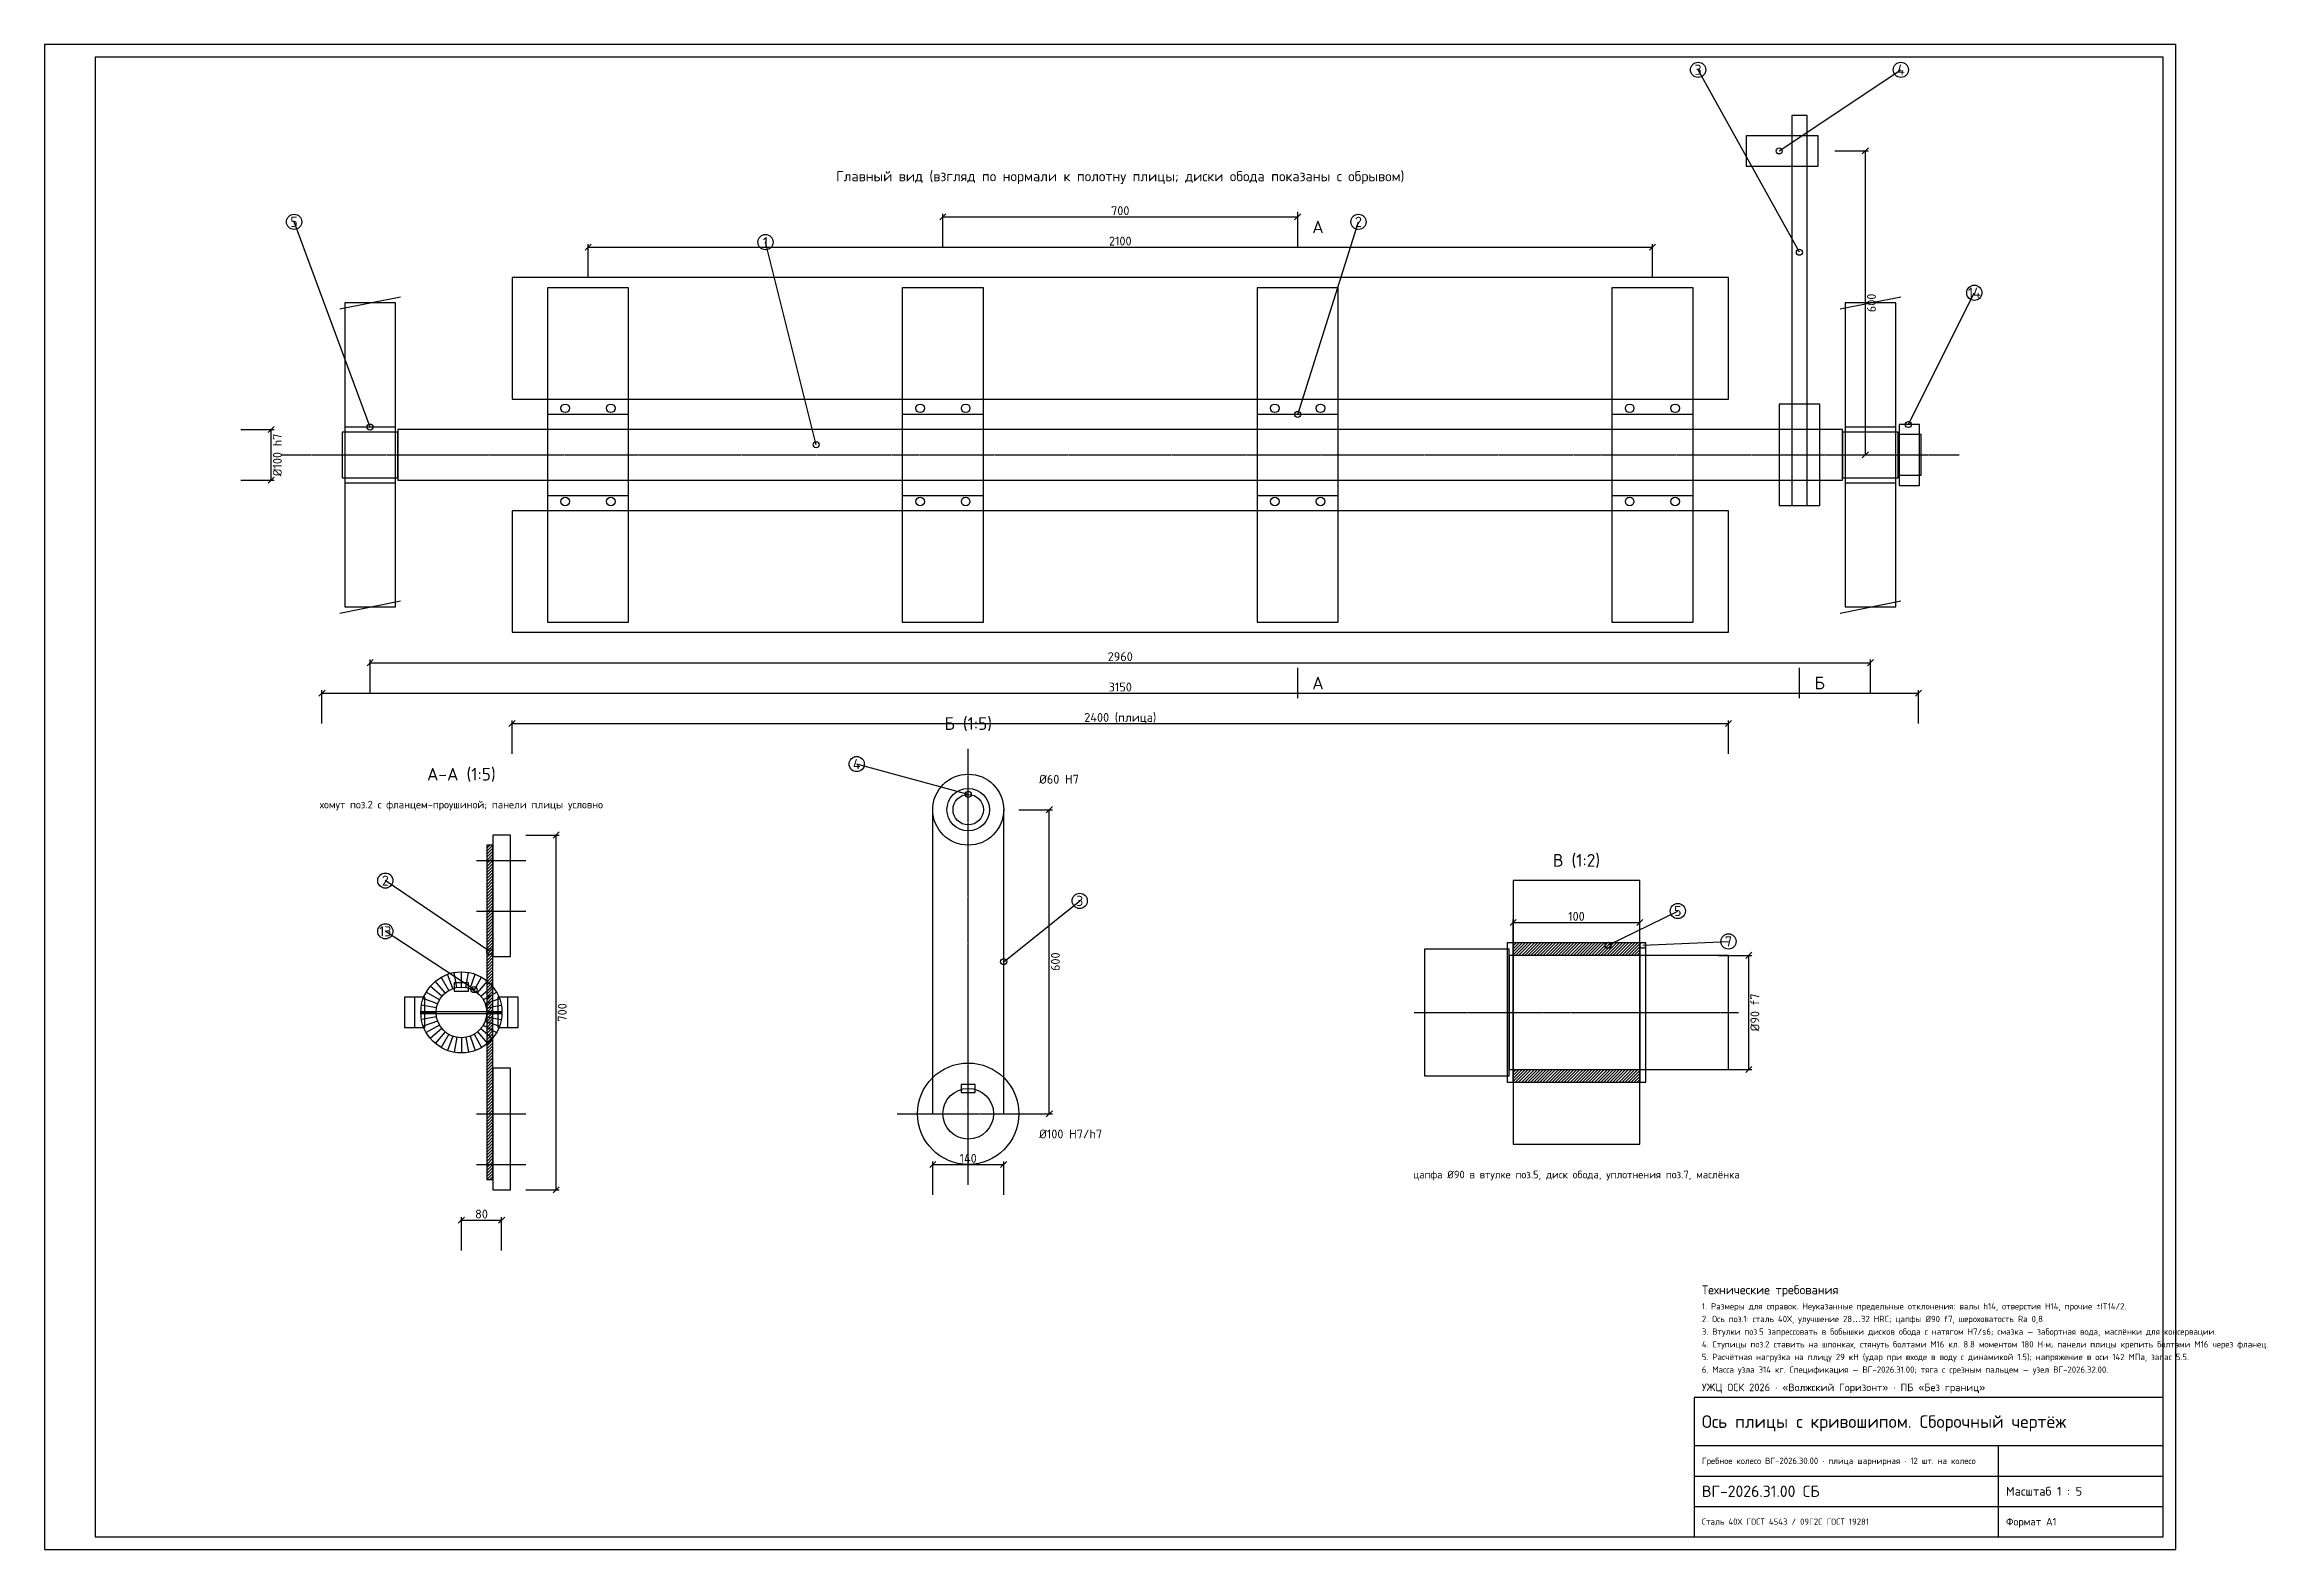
# Model space of a CAD drawing. Header units: millimetres. Extents: x -2122 to 2263, y -760 to 2210.
import ezdxf
from ezdxf.enums import TextEntityAlignment as Align

# ---------------------------------------------------------------- set-up
doc = ezdxf.new("R2010")
doc.units = ezdxf.units.MM
doc.linetypes.add('CENTER', pattern=[5.08, 3.175, -0.635, 0.635, -0.635])
for name, color, linetype in [('00_РАМКА', 7, 'CONTINUOUS'), ('01_ОБШИВКА', 7, 'CONTINUOUS'), ('02_ПАЛУБЫ', 4, 'CONTINUOUS'), ('07_ОСИ', 2, 'CENTER'), ('08_ТЕКСТ', 7, 'CONTINUOUS'), ('09_РАЗМЕРЫ', 6, 'CONTINUOUS'), ('10_НАБОР', 9, 'CONTINUOUS')]:
    doc.layers.add(name, color=color, linetype=linetype)
doc.styles.add('ГОСТ', font='ISOCPEUR.TTF')

msp = doc.modelspace()

# ---------------------------------------------------------------- linework, layer by layer
at = {"layer": '00_РАМКА'}
for p, q in [((1132.5, -555), (2057.5, -555)), ((1732.5, -735), (1732.5, -555)), ((1132.5, -615), (2057.5, -615)), ((1132.5, -675), (2057.5, -675))]:
    msp.add_line(p, q, dxfattribs=at)
for points in [[(-2122.5, -760), (2082.5, -760), (2082.5, 2210), (-2122.5, 2210)], [(-2022.5, -735), (2057.5, -735), (2057.5, 2185), (-2022.5, 2185)], [(1132.5, -735), (2057.5, -735), (2057.5, -460), (1132.5, -460)]]:
    msp.add_lwpolyline(points, close=True, dxfattribs=at)
at = {"layer": '01_ОБШИВКА'}
for p, q in [((-370, 100), (-370, 700)), ((-230, 100), (-230, 700))]:
    msp.add_line(p, q, dxfattribs=at)
for points in [[(1325, 1300), (1355, 1300), (1355, 2070), (1325, 2070)], [(1235, 1970), (1377, 1970), (1377, 2030), (1235, 2030)], [(1300, 1300), (1380, 1300), (1380, 1500), (1300, 1500)], [(-1530, 1345), (-1430, 1345), (-1430, 1455), (-1530, 1455)], [(-1425, 1350), (1425, 1350), (1425, 1450), (-1425, 1450)], [(-1130, 1320), (-970, 1320), (-970, 1480), (-1130, 1480)], [(-430, 1320), (-270, 1320), (-270, 1480), (-430, 1480)], [(270, 1320), (430, 1320), (430, 1480), (270, 1480)], [(970, 1320), (1130, 1320), (1130, 1480), (970, 1480)], [(1430, 1345), (1530, 1345), (1530, 1455), (1430, 1455)], [(1537, 1340), (1577, 1340), (1577, 1460), (1537, 1460)], [(-1535, 1355), (-1425, 1355), (-1425, 1445), (-1535, 1445)], [(1425, 1355), (1535, 1355), (1535, 1445), (1425, 1445)], [(1535, 1360), (1580, 1360), (1580, 1440), (1535, 1440)], [(-1250, -30), (-1238, -30), (-1238, 630), (-1250, 630)], [(600, 175), (767, 175), (767, 425), (600, 425)], [(767, 187.5), (1200, 187.5), (1200, 412.5), (767, 412.5)], [(775, 162.5), (1025, 162.5), (1025, 437.5), (775, 437.5)], [(-1314, 342), (-1286, 342), (-1286, 358), (-1314, 358)], [(-1412, 270), (-1372, 270), (-1372, 330), (-1412, 330)], [(-1228, 270), (-1188, 270), (-1188, 330), (-1228, 330)], [(-314, 142), (-286, 142), (-286, 158), (-314, 158)]]:
    msp.add_lwpolyline(points, close=True, dxfattribs=at)
for centre, radius in [((-300, 700), 70), ((-300, 700), 30), ((-1300, 300), 80), ((-1300, 300), 50), ((-300, 100), 100), ((-300, 100), 50)]:
    msp.add_circle(centre, radius, dxfattribs=at)
at = {"layer": '02_ПАЛУБЫ'}
for p, q in [((-1540, 1688), (-1420, 1712)), ((1420, 1688), (1540, 1712)), ((-1540, 1088), (-1420, 1112)), ((1420, 1088), (1540, 1112)), ((-1380, 302), (-1220, 302)), ((-1380, 298), (-1220, 298))]:
    msp.add_line(p, q, dxfattribs=at)
for points in [[(-1200, 1510), (1200, 1510), (1200, 1750), (-1200, 1750)], [(-1130, 1070), (-970, 1070), (-970, 1730), (-1130, 1730)], [(-430, 1070), (-270, 1070), (-270, 1730), (-430, 1730)], [(270, 1070), (430, 1070), (430, 1730), (270, 1730)], [(970, 1070), (1130, 1070), (1130, 1730), (970, 1730)], [(-1530, 1100), (-1430, 1100), (-1430, 1700), (-1530, 1700)], [(1430, 1100), (1530, 1100), (1530, 1700), (1430, 1700)], [(-1200, 1050), (1200, 1050), (1200, 1290), (-1200, 1290)], [(-1238, 410), (-1203, 410), (-1203, 650), (-1238, 650)], [(775, 40), (1025, 40), (1025, 560), (775, 560)], [(763, 162.5), (775, 162.5), (775, 437.5), (763, 437.5)], [(1025, 162.5), (1037, 162.5), (1037, 437.5), (1025, 437.5)], [(-1238, -50), (-1203, -50), (-1203, 190), (-1238, 190)]]:
    msp.add_lwpolyline(points, close=True, dxfattribs=at)
for centre, radius in [((-1095, 1492), 8.5), ((-1005, 1492), 8.5), ((-395, 1492), 8.5), ((-305, 1492), 8.5), ((305, 1492), 8.5), ((395, 1492), 8.5), ((1005, 1492), 8.5), ((1095, 1492), 8.5), ((-1095, 1308), 8.5), ((-1005, 1308), 8.5), ((-395, 1308), 8.5), ((-305, 1308), 8.5), ((305, 1308), 8.5), ((395, 1308), 8.5), ((1005, 1308), 8.5), ((1095, 1308), 8.5), ((-300, 700), 42)]:
    msp.add_circle(centre, radius, dxfattribs=at)
at = {"layer": '07_ОСИ'}
for p, q in [((-1655, 1400), (1655, 1400)), ((-300, -40), (-300, 820)), ((-1270, 600), (-1173, 600)), ((-1270, 500), (-1173, 500)), ((-1392, 270), (-1392, 330)), ((-1208, 270), (-1208, 330)), ((580, 300), (1220, 300)), ((-1270, 100), (-1173, 100)), ((-440, 100), (-160, 100)), ((-1270, 0), (-1173, 0))]:
    msp.add_line(p, q, dxfattribs=at)
at = {"layer": '08_ТЕКСТ'}
for p, q in [((350, 1820), (350, 1880)), ((350, 920), (350, 980)), ((1340, 920), (1340, 980))]:
    msp.add_line(p, q, dxfattribs=at)
for centre in [(1140, 2160), (1540, 2160), (-1630, 1860), (470, 1860), (-700, 1820), (1685, 1720), (-520, 790), (-1450, 560), (-80, 520), (1100, 500), (-1450, 460), (1200, 440)]:
    msp.add_circle(centre, 15, dxfattribs=at)
at = {"layer": '09_РАЗМЕРЫ'}
for p, q in [((1340, 1800), (1140, 2160)), ((1300, 2000), (1540, 2160)), ((1410, 2000), (1476, 2000)), ((1464, 1994), (1476, 2006)), ((1470, 1400), (1470, 2000)), ((-1480, 1455), (-1630, 1860)), ((-356, 1864), (-344, 1876)), ((-350, 1810), (-350, 1876)), ((-350, 1870), (350, 1870)), ((344, 1864), (356, 1876)), ((350, 1810), (350, 1876)), ((350, 1480), (470, 1860)), ((-1056, 1804), (-1044, 1816)), ((-1050, 1750), (-1050, 1816)), ((-1050, 1810), (1050, 1810)), ((-600, 1420), (-700, 1820)), ((1044, 1804), (1056, 1816)), ((1050, 1750), (1050, 1816)), ((1555, 1460), (1685, 1720)), ((-1735, 1450), (-1669, 1450)), ((-1681, 1444), (-1669, 1456)), ((-1675, 1350), (-1675, 1450)), ((1464, 1394), (1476, 1406)), ((1410, 1400), (1476, 1400)), ((-1735, 1350), (-1669, 1350)), ((-1681, 1344), (-1669, 1356)), ((-1486, 984), (-1474, 996)), ((-1480, 930), (-1480, 996)), ((-1480, 990), (1480, 990)), ((1474, 984), (1486, 996)), ((1480, 930), (1480, 996)), ((-1581, 924), (-1569, 936)), ((-1575, 870), (-1575, 936)), ((-1575, 930), (1575, 930)), ((1569, 924), (1581, 936)), ((1575, 870), (1575, 936)), ((-1206, 864), (-1194, 876)), ((-1200, 810), (-1200, 876)), ((-1200, 870), (1200, 870)), ((1194, 864), (1206, 876)), ((1200, 810), (1200, 876)), ((-300, 730), (-520, 790)), ((-146, 694), (-134, 706)), ((-200, 700), (-134, 700)), ((-140, 100), (-140, 700)), ((-1173, 650), (-1107, 650)), ((-1119, 644), (-1107, 656)), ((-1113, -50), (-1113, 650)), ((-1244, 420), (-1450, 560)), ((-230, 400), (-80, 520)), ((769, 471.5), (781, 483.5)), ((775, 417.5), (775, 483.5)), ((962.5, 432.5), (1100, 500)), ((1019, 471.5), (1031, 483.5)), ((1025, 417.5), (1025, 483.5)), ((-1275, 345), (-1450, 460)), ((775, 477.5), (1025, 477.5)), ((1031, 432.5), (1200, 440)), ((1180, 412.5), (1246, 412.5)), ((1234, 406.5), (1246, 418.5)), ((1240, 187.5), (1240, 412.5)), ((1180, 187.5), (1246, 187.5)), ((1234, 181.5), (1246, 193.5)), ((-200, 100), (-134, 100)), ((-146, 94), (-134, 106)), ((-376, -6), (-364, 6)), ((-370, -60), (-370, 6)), ((-370, 0), (-230, 0)), ((-236, -6), (-224, 6)), ((-230, -60), (-230, 6)), ((-1173, -50), (-1107, -50)), ((-1119, -56), (-1107, -44)), ((-1306, -116), (-1294, -104)), ((-1300, -170), (-1300, -104)), ((-1300, -110), (-1220.5, -110)), ((-1226.5, -116), (-1214.5, -104)), ((-1220.5, -170), (-1220.5, -104))]:
    msp.add_line(p, q, dxfattribs=at)
for centre in [(1300, 2000), (1340, 1800), (-1480, 1455), (350, 1480), (1555, 1460), (-600, 1420), (-300, 730), (-1244, 420), (-230, 400), (962.5, 432.5), (1031, 432.5), (-1275, 345)]:
    msp.add_circle(centre, 6, dxfattribs=at)
at = {"layer": '10_НАБОР'}
for p, q in [((-1250, 624), (-1244, 630)), ((-1250, 618), (-1238, 630)), ((-1250, 612), (-1238, 624)), ((-1250, 606), (-1238, 618)), ((-1250, 600), (-1238, 612)), ((-1250, 594), (-1238, 606)), ((-1250, 588), (-1238, 600)), ((-1250, 582), (-1238, 594)), ((-1250, 576), (-1238, 588)), ((-1250, 570), (-1238, 582)), ((-1250, 564), (-1238, 576)), ((-1250, 558), (-1238, 570)), ((-1250, 552), (-1238, 564)), ((-1250, 546), (-1238, 558)), ((-1250, 540), (-1238, 552)), ((-1250, 534), (-1238, 546)), ((-1250, 528), (-1238, 540)), ((-1250, 522), (-1238, 534)), ((-1250, 516), (-1238, 528)), ((-1250, 510), (-1238, 522)), ((-1250, 504), (-1238, 516)), ((-1250, 498), (-1238, 510)), ((-1250, 492), (-1238, 504)), ((-1250, 486), (-1238, 498)), ((-1250, 480), (-1238, 492)), ((-1250, 474), (-1238, 486)), ((-1250, 468), (-1238, 480)), ((-1250, 462), (-1238, 474)), ((-1250, 456), (-1238, 468)), ((-1250, 450), (-1238, 462)), ((-1250, 444), (-1238, 456)), ((-1250, 438), (-1238, 450)), ((-1250, 432), (-1238, 444)), ((-1250, 426), (-1238, 438)), ((-1250, 420), (-1238, 432)), ((-1250, 414), (-1238, 426)), ((-1250, 408), (-1238, 420)), ((-1250, 402), (-1238, 414)), ((-1250, 396), (-1238, 408)), ((-1250, 390), (-1238, 402)), ((-1250, 384), (-1238, 396)), ((775, 431.5), (781, 437.5)), ((775, 425.5), (787, 437.5)), ((775, 419.5), (793, 437.5)), ((775, 413.5), (799, 437.5)), ((780, 412.5), (805, 437.5)), ((786, 412.5), (811, 437.5)), ((792, 412.5), (817, 437.5)), ((798, 412.5), (823, 437.5)), ((804, 412.5), (829, 437.5)), ((810, 412.5), (835, 437.5)), ((816, 412.5), (841, 437.5)), ((822, 412.5), (847, 437.5)), ((828, 412.5), (853, 437.5)), ((834, 412.5), (859, 437.5)), ((840, 412.5), (865, 437.5)), ((846, 412.5), (871, 437.5)), ((852, 412.5), (877, 437.5)), ((858, 412.5), (883, 437.5)), ((864, 412.5), (889, 437.5)), ((870, 412.5), (895, 437.5)), ((876, 412.5), (901, 437.5)), ((882, 412.5), (907, 437.5)), ((888, 412.5), (913, 437.5)), ((894, 412.5), (919, 437.5)), ((900, 412.5), (925, 437.5)), ((906, 412.5), (931, 437.5)), ((912, 412.5), (937, 437.5)), ((918, 412.5), (943, 437.5)), ((924, 412.5), (949, 437.5)), ((930, 412.5), (955, 437.5)), ((936, 412.5), (961, 437.5)), ((942, 412.5), (967, 437.5)), ((948, 412.5), (973, 437.5)), ((954, 412.5), (979, 437.5)), ((960, 412.5), (985, 437.5)), ((966, 412.5), (991, 437.5)), ((972, 412.5), (997, 437.5)), ((978, 412.5), (1003, 437.5)), ((984, 412.5), (1009, 437.5)), ((990, 412.5), (1015, 437.5)), ((996, 412.5), (1021, 437.5)), ((1002, 412.5), (1025, 435.5)), ((1008, 412.5), (1025, 429.5)), ((1014, 412.5), (1025, 423.5)), ((1020, 412.5), (1025, 417.5)), ((-1338.3, 332.1), (-1361.3, 351.4)), ((-1332.1, 338.3), (-1351.4, 361.3)), ((-1325, 343.3), (-1340, 369.3)), ((-1317.1, 347), (-1327.4, 375.2)), ((-1308.7, 349.2), (-1313.9, 378.8)), ((-1300, 350), (-1300, 380)), ((-1291.3, 349.2), (-1286.1, 378.8)), ((-1282.9, 347), (-1272.6, 375.2)), ((-1275, 343.3), (-1260, 369.3)), ((-1267.9, 338.3), (-1248.6, 361.3)), ((-1261.7, 332.1), (-1238.7, 351.4)), ((-1250, 378), (-1238, 390)), ((-1250, 372), (-1238, 384)), ((-1250, 366), (-1238, 378)), ((-1250, 360), (-1238, 372)), ((-1250, 354), (-1238, 366)), ((-1250, 348), (-1238, 360)), ((-1250, 342), (-1238, 354)), ((-1349.2, 308.7), (-1378.8, 313.9)), ((-1347, 317.1), (-1375.2, 327.4)), ((-1343.3, 325), (-1369.3, 340)), ((-1256.7, 325), (-1230.7, 340)), ((-1253, 317.1), (-1224.8, 327.4)), ((-1250.8, 308.7), (-1221.2, 313.9)), ((-1250, 336), (-1238, 348)), ((-1250, 330), (-1238, 342)), ((-1250, 324), (-1238, 336)), ((-1250, 318), (-1238, 330)), ((-1250, 312), (-1238, 324)), ((-1250, 306), (-1238, 318)), ((-1250, 300), (-1238, 312)), ((-1350, 300), (-1380, 300)), ((-1349.2, 291.3), (-1378.8, 286.1)), ((-1347, 282.9), (-1375.2, 272.6)), ((-1343.3, 275), (-1369.3, 260)), ((-1338.3, 267.9), (-1361.3, 248.6)), ((-1261.7, 267.9), (-1238.7, 248.6)), ((-1256.7, 275), (-1230.7, 260)), ((-1253, 282.9), (-1224.8, 272.6)), ((-1250.8, 291.3), (-1221.2, 286.1)), ((-1250, 294), (-1238, 306)), ((-1250, 300), (-1220, 300)), ((-1250, 288), (-1238, 300)), ((-1250, 282), (-1238, 294)), ((-1250, 276), (-1238, 288)), ((-1250, 270), (-1238, 282)), ((-1250, 264), (-1238, 276)), ((-1250, 258), (-1238, 270)), ((-1250, 252), (-1238, 264)), ((-1332.1, 261.7), (-1351.4, 238.7)), ((-1325, 256.7), (-1340, 230.7)), ((-1317.1, 253), (-1327.4, 224.8)), ((-1308.7, 250.8), (-1313.9, 221.2)), ((-1300, 250), (-1300, 220)), ((-1291.3, 250.8), (-1286.1, 221.2)), ((-1282.9, 253), (-1272.6, 224.8)), ((-1275, 256.7), (-1260, 230.7)), ((-1267.9, 261.7), (-1248.6, 238.7)), ((-1250, 246), (-1238, 258)), ((-1250, 240), (-1238, 252)), ((-1250, 234), (-1238, 246)), ((-1250, 228), (-1238, 240)), ((-1250, 222), (-1238, 234)), ((-1250, 216), (-1238, 228)), ((-1250, 210), (-1238, 222)), ((-1250, 204), (-1238, 216)), ((-1250, 198), (-1238, 210)), ((-1250, 192), (-1238, 204)), ((-1250, 186), (-1238, 198)), ((-1250, 180), (-1238, 192)), ((-1250, 174), (-1238, 186)), ((-1250, 168), (-1238, 180)), ((775, 181.5), (781, 187.5)), ((775, 175.5), (787, 187.5)), ((775, 169.5), (793, 187.5)), ((775, 163.5), (799, 187.5)), ((780, 162.5), (805, 187.5)), ((786, 162.5), (811, 187.5)), ((792, 162.5), (817, 187.5)), ((798, 162.5), (823, 187.5)), ((804, 162.5), (829, 187.5)), ((810, 162.5), (835, 187.5)), ((816, 162.5), (841, 187.5)), ((822, 162.5), (847, 187.5)), ((828, 162.5), (853, 187.5)), ((834, 162.5), (859, 187.5)), ((840, 162.5), (865, 187.5)), ((846, 162.5), (871, 187.5)), ((852, 162.5), (877, 187.5)), ((858, 162.5), (883, 187.5)), ((864, 162.5), (889, 187.5)), ((870, 162.5), (895, 187.5)), ((876, 162.5), (901, 187.5)), ((882, 162.5), (907, 187.5)), ((888, 162.5), (913, 187.5)), ((894, 162.5), (919, 187.5)), ((900, 162.5), (925, 187.5)), ((906, 162.5), (931, 187.5)), ((912, 162.5), (937, 187.5)), ((918, 162.5), (943, 187.5)), ((924, 162.5), (949, 187.5)), ((930, 162.5), (955, 187.5)), ((936, 162.5), (961, 187.5)), ((942, 162.5), (967, 187.5)), ((948, 162.5), (973, 187.5)), ((954, 162.5), (979, 187.5)), ((960, 162.5), (985, 187.5)), ((966, 162.5), (991, 187.5)), ((972, 162.5), (997, 187.5)), ((978, 162.5), (1003, 187.5)), ((984, 162.5), (1009, 187.5)), ((990, 162.5), (1015, 187.5)), ((996, 162.5), (1021, 187.5)), ((1002, 162.5), (1025, 185.5)), ((1008, 162.5), (1025, 179.5)), ((-1250, 162), (-1238, 174)), ((-1250, 156), (-1238, 168)), ((-1250, 150), (-1238, 162)), ((-1250, 144), (-1238, 156)), ((-1250, 138), (-1238, 150)), ((-1250, 132), (-1238, 144)), ((-1250, 126), (-1238, 138)), ((-1250, 120), (-1238, 132)), ((1014, 162.5), (1025, 173.5)), ((1020, 162.5), (1025, 167.5)), ((-1250, 114), (-1238, 126)), ((-1250, 108), (-1238, 120)), ((-1250, 102), (-1238, 114)), ((-1250, 96), (-1238, 108)), ((-1250, 90), (-1238, 102)), ((-1250, 84), (-1238, 96)), ((-1250, 78), (-1238, 90)), ((-1250, 72), (-1238, 84)), ((-1250, 66), (-1238, 78)), ((-1250, 60), (-1238, 72)), ((-1250, 54), (-1238, 66)), ((-1250, 48), (-1238, 60)), ((-1250, 42), (-1238, 54)), ((-1250, 36), (-1238, 48)), ((-1250, 30), (-1238, 42)), ((-1250, 24), (-1238, 36)), ((-1250, 18), (-1238, 30)), ((-1250, 12), (-1238, 24)), ((-1250, 6), (-1238, 18)), ((-1250, 0), (-1238, 12)), ((-1250, -6), (-1238, 6)), ((-1250, -12), (-1238, 0)), ((-1250, -18), (-1238, -6)), ((-1250, -24), (-1238, -12)), ((-1250, -30), (-1238, -18)), ((-1244, -30), (-1238, -24))]:
    msp.add_line(p, q, dxfattribs=at)

# ---------------------------------------------------------------- texts
at = {"layer": '08_ТЕКСТ', "style": 'ГОСТ'}
for s, height, p in [('3', 20, (1140, 2160)), ('4', 20, (1540, 2160)), ('Главный вид (взгляд по нормали к полотну плицы; диски обода показаны с обрывом)', 20, (0, 1950)), ('5', 20, (-1630, 1860)), ('А', 25, (390, 1850)), ('2', 20, (470, 1860)), ('1', 20, (-700, 1820)), ('14', 20, (1685, 1720)), ('А', 25, (390, 950)), ('Б', 25, (1380, 950)), ('Б (1:5)', 25, (-300, 870)), ('4', 20, (-520, 790)), ('А-А (1:5)', 25, (-1300, 770)), ('хомут поз.2 с фланцем-проушиной; панели плицы условно', 15, (-1300, 710)), ('В (1:2)', 25, (900, 600)), ('2', 20, (-1450, 560)), ('3', 20, (-80, 520)), ('5', 20, (1100, 500)), ('13', 20, (-1450, 460)), ('7', 20, (1200, 440)), ('цапфа Ø90 в втулке поз.5, диск обода, уплотнения поз.7, маслёнка', 15, (900, -20))]:
    msp.add_text(s, height=height, dxfattribs=at).set_placement(p, align=Align.MIDDLE_CENTER)
for s, height, p in [('Технические требования', 17.5, (1147.5, -247.5)), ('1. Размеры для справок. Неуказанные предельные отклонения: валы h14, отверстия H14, прочие ±IT14/2.', 12.5, (1147.5, -280)), ('2. Ось поз.1: сталь 40Х, улучшение 28…32 HRC; цапфы Ø90 f7, шероховатость Ra 0,8.', 12.5, (1147.5, -305)), ('3. Втулки поз.5 запрессовать в бобышки дисков обода с натягом H7/s6; смазка — забортная вода, маслёнки для консервации.', 12.5, (1147.5, -330)), ('4. Ступицы поз.2 ставить на шпонках, стянуть болтами М16 кл. 8.8 моментом 180 Н·м; панели плицы крепить болтами М16 через фланец.', 12.5, (1147.5, -355)), ('5. Расчётная нагрузка на плицу 29 кН (удар при входе в воду с динамикой 1.5); напряжение в оси 142 МПа, запас 5.5.', 12.5, (1147.5, -380)), ('УЖЦ ОСК 2026 · «Волжский Горизонт» · ПБ «Без границ»', 15, (1147.5, -440)), ('6. Масса узла 314 кг. Спецификация — ВГ-2026.31.00; тяга с срезным пальцем — узел ВГ-2026.32.00.', 12.5, (1147.5, -405)), ('Ось плицы с кривошипом. Сборочный чертёж', 25, (1147.5, -507.5)), ('Гребное колесо ВГ-2026.30.00 · плица шарнирная · 12 шт. на колесо', 12.5, (1147.5, -585)), ('ВГ-2026.31.00 СБ', 22.5, (1147.5, -645)), ('Масштаб 1 : 5', 17.5, (1747.5, -645)), ('Сталь 40Х ГОСТ 4543 / 09Г2С ГОСТ 19281', 12.5, (1147.5, -705)), ('Формат A1', 15, (1747.5, -705))]:
    msp.add_text(s, height=height, dxfattribs=at).set_placement(p, align=Align.MIDDLE_LEFT)
at = {"layer": '09_РАЗМЕРЫ', "style": 'ГОСТ'}
for s, p in [('700', (0, 1882)), ('2100', (0, 1822)), ('2960', (0, 1002)), ('3150', (0, 942)), ('2400 (плица)', (0, 882)), ('100', (900, 489.5)), ('140', (-300, 12)), ('80', (-1260.2, -98))]:
    msp.add_text(s, height=17.5, dxfattribs=at).set_placement(p, align=Align.MIDDLE_CENTER)
for s, p in [('600', (1482, 1700)), ('Ø100 h7', (-1663, 1400)), ('600', (-128, 400)), ('700', (-1101, 300)), ('Ø90 f7', (1252, 300))]:
    msp.add_text(s, height=17.5, rotation=90, dxfattribs=at).set_placement(p, align=Align.MIDDLE_CENTER)
for s, p in [('Ø60 H7', (-160, 760)), ('Ø100 H7/h7', (-160, 60))]:
    msp.add_text(s, height=17.5, dxfattribs=at).set_placement(p, align=Align.MIDDLE_LEFT)

doc.saveas('drawing.dxf')
